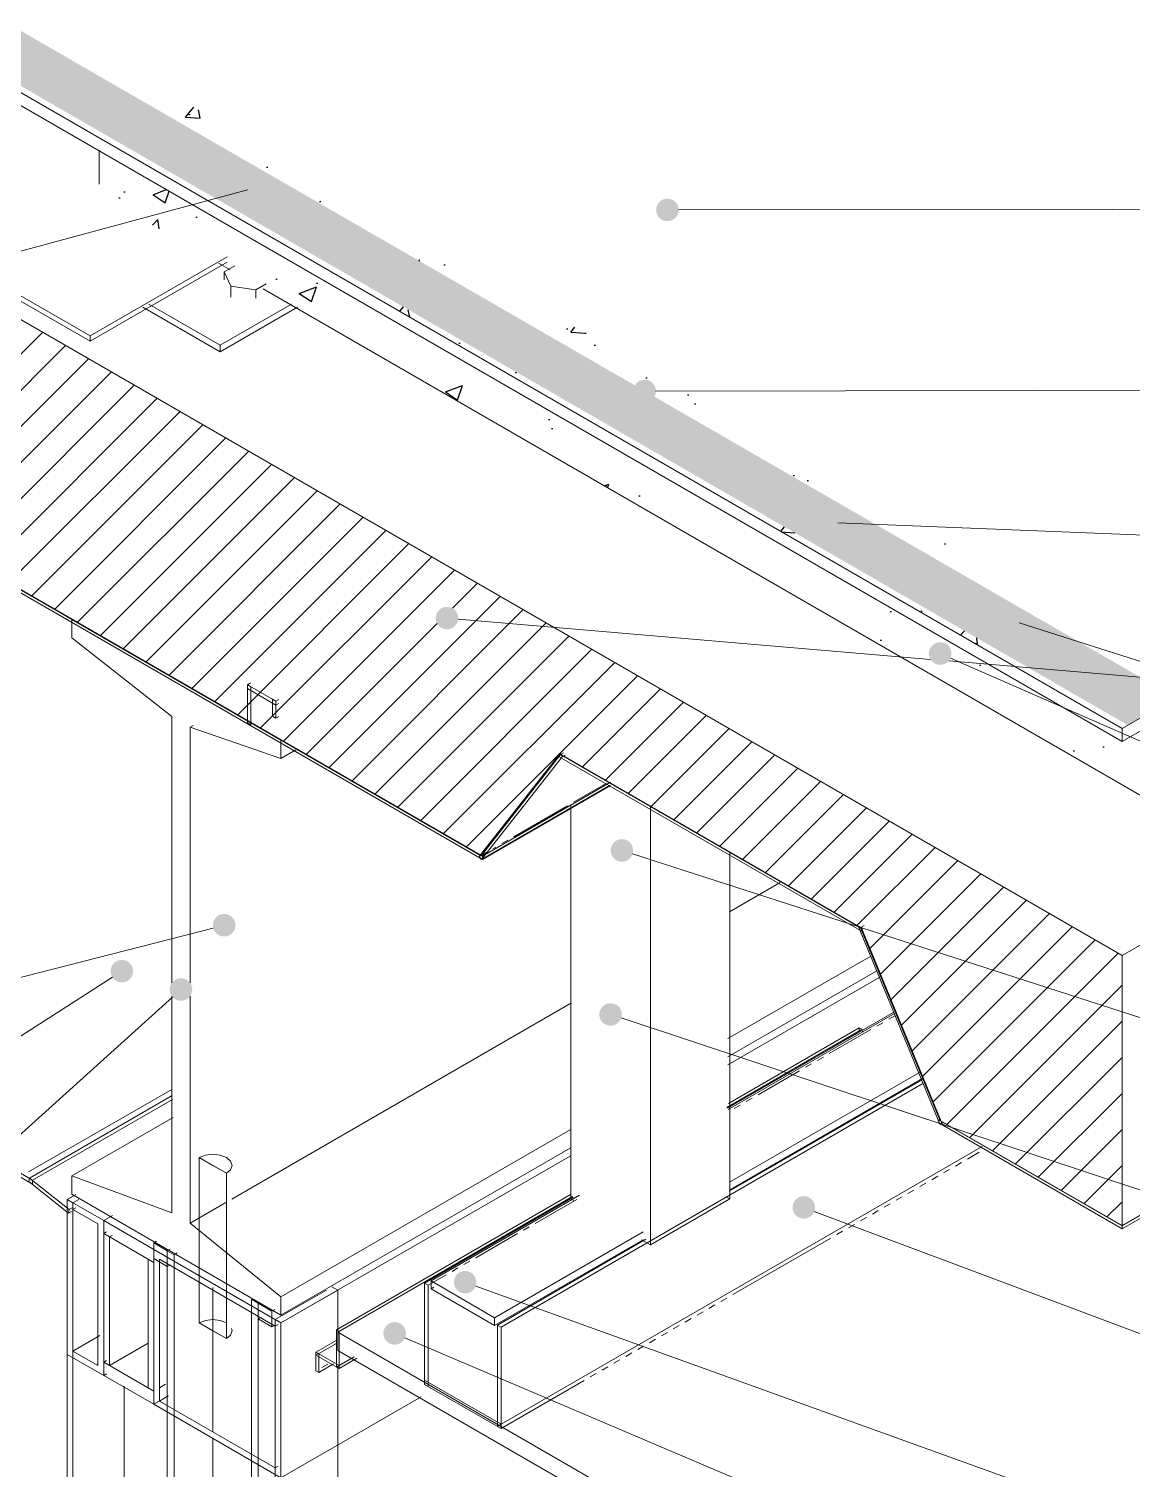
# Model space of a CAD drawing. Header units: millimetres. Extents: x 0 to 5940, y 0 to 8400.
# Drawn here: x 1543 to 2229, y 6008 to 6904 of the extents above; entities that cross this region are included whole.
import ezdxf

# ---------------------------------------------------------------- set-up
doc = ezdxf.new("R2010")
doc.units = ezdxf.units.MM
doc.header["$LTSCALE"] = 20
for name, color, linetype in [('2-DETALLES-ARISTAS', 7, 'Continuous'), ('2-DETALLES-RAYADOS', 8, 'Continuous'), ('3-TEXTOS', 7, 'Continuous')]:
    doc.layers.add(name, color=color, linetype=linetype)

msp = doc.modelspace()

# ---------------------------------------------------------------- hatches: boundary and pattern name
at = {"layer": '2-DETALLES-RAYADOS'}
h = msp.add_hatch(dxfattribs=at)
h.set_pattern_fill('AR-SAND', scale=0.4)
h.paths.add_polyline_path([(1931.51, 6674.27), (1931.04, 6673.76), (1930.53, 6673.3), (1929.98, 6672.89), (1929.4, 6672.54), (1928.77, 6672.24), (1928.12, 6672.01), (1927.46, 6671.84), (1926.78, 6671.74), (1926.09, 6671.71), (1925.4, 6671.74), (1924.73, 6671.84), (1924.06, 6672.01), (1923.41, 6672.24), (1922.79, 6672.54), (1922.2, 6672.89), (1921.65, 6673.3), (1921.14, 6673.76), (1920.68, 6674.27), (1920.27, 6674.82), (1919.92, 6675.41), (1919.63, 6676.03), (1919.39, 6676.68), (1919.23, 6677.34), (1919.13, 6678.02), (1919.09, 6678.71), (1919.13, 6679.4), (1919.23, 6680.08), (1919.39, 6680.74), (1919.63, 6681.39), (1919.92, 6682.01), (1920.03, 6682.2), (1535.77, 6904.05), (1535.77, 6869.76), (1535.77, 6869.76), (1535.77, 6869.76), (2226.62, 6470.9), (2256.32, 6488.05), (1932.14, 6675.21), (1931.91, 6674.82)])
h.paths.add_polyline_path([(1692.14, 6803.08), (1691.85, 6802.45), (1691.5, 6801.87), (1691.09, 6801.32), (1690.63, 6800.81), (1690.12, 6800.34), (1689.57, 6799.93), (1688.98, 6799.58), (1688.36, 6799.29), (1687.71, 6799.05), (1687.04, 6798.89), (1686.37, 6798.79), (1685.68, 6798.76), (1684.99, 6798.79), (1684.31, 6798.89), (1683.65, 6799.05), (1683, 6799.29), (1682.37, 6799.58), (1681.79, 6799.93), (1681.24, 6800.34), (1680.73, 6800.81), (1680.26, 6801.32), (1679.86, 6801.87), (1679.51, 6802.45), (1679.21, 6803.08), (1678.98, 6803.73), (1678.81, 6804.39), (1678.71, 6805.07), (1678.68, 6805.76), (1678.71, 6806.44), (1678.81, 6807.12), (1678.98, 6807.78), (1679.21, 6808.43), (1679.51, 6809.06), (1679.86, 6809.64), (1680.26, 6810.19), (1680.73, 6810.7), (1681.24, 6811.17), (1681.79, 6811.58), (1682.37, 6811.93), (1683, 6812.22), (1683.65, 6812.46), (1684.31, 6812.62), (1684.99, 6812.72), (1685.68, 6812.76), (1686.37, 6812.72), (1687.04, 6812.62), (1687.71, 6812.46), (1688.36, 6812.22), (1688.98, 6811.93), (1689.57, 6811.58), (1690.12, 6811.17), (1690.63, 6810.7), (1691.09, 6810.19), (1691.5, 6809.64), (1691.85, 6809.06), (1692.14, 6808.43), (1692.38, 6807.78), (1692.54, 6807.12), (1692.64, 6806.44), (1692.68, 6805.76), (1692.64, 6805.07), (1692.54, 6804.39), (1692.38, 6803.73)])
h.paths.add_polyline_path([(2046.1, 6595.69), (2045.93, 6595.03), (2045.7, 6594.38), (2045.4, 6593.76), (2045.05, 6593.17), (2044.64, 6592.62), (2044.18, 6592.11), (2043.67, 6591.65), (2043.12, 6591.24), (2042.53, 6590.89), (2041.91, 6590.59), (2041.26, 6590.36), (2040.59, 6590.19), (2039.92, 6590.09), (2039.23, 6590.06), (2038.54, 6590.09), (2037.86, 6590.19), (2037.2, 6590.36), (2036.55, 6590.59), (2035.93, 6590.89), (2035.34, 6591.24), (2034.79, 6591.65), (2034.28, 6592.11), (2033.82, 6592.62), (2033.41, 6593.17), (2033.06, 6593.76), (2032.76, 6594.38), (2032.53, 6595.03), (2032.36, 6595.69), (2032.26, 6596.37), (2032.23, 6597.06), (2032.26, 6597.75), (2032.36, 6598.43), (2032.53, 6599.09), (2032.76, 6599.74), (2033.06, 6600.36), (2033.41, 6600.95), (2033.82, 6601.5), (2034.28, 6602.01), (2034.79, 6602.47), (2035.34, 6602.88), (2035.93, 6603.23), (2036.55, 6603.53), (2037.2, 6603.76), (2037.86, 6603.93), (2038.54, 6604.03), (2039.23, 6604.06), (2039.92, 6604.03), (2040.59, 6603.93), (2041.26, 6603.76), (2041.91, 6603.53), (2042.53, 6603.23), (2043.12, 6602.88), (2043.67, 6602.47), (2044.18, 6602.01), (2044.64, 6601.5), (2045.05, 6600.95), (2045.4, 6600.36), (2045.7, 6599.74), (2045.93, 6599.09), (2046.1, 6598.43), (2046.2, 6597.75), (2046.23, 6597.06), (2046.2, 6596.37)])
h.paths.add_polyline_path([(2159.33, 6535.95), (2159.23, 6535.27), (2159.07, 6534.61), (2158.83, 6533.96), (2158.54, 6533.34), (2158.19, 6532.75), (2157.78, 6532.2), (2157.31, 6531.69), (2156.8, 6531.23), (2156.25, 6530.82), (2155.67, 6530.47), (2155.04, 6530.17), (2154.39, 6529.94), (2153.73, 6529.77), (2153.05, 6529.67), (2152.37, 6529.64), (2151.68, 6529.67), (2151, 6529.77), (2150.34, 6529.94), (2149.69, 6530.17), (2149.06, 6530.47), (2148.48, 6530.82), (2147.93, 6531.23), (2147.42, 6531.69), (2146.95, 6532.2), (2146.54, 6532.75), (2146.19, 6533.34), (2145.9, 6533.96), (2145.66, 6534.61), (2145.5, 6535.27), (2145.4, 6535.95), (2145.37, 6536.64), (2145.4, 6537.33), (2145.5, 6538.01), (2145.66, 6538.67), (2145.9, 6539.32), (2146.19, 6539.94), (2146.54, 6540.53), (2146.95, 6541.08), (2147.42, 6541.59), (2147.93, 6542.05), (2148.48, 6542.46), (2149.06, 6542.81), (2149.69, 6543.11), (2150.34, 6543.34), (2151, 6543.51), (2151.68, 6543.61), (2152.37, 6543.64), (2153.05, 6543.61), (2153.73, 6543.51), (2154.39, 6543.34), (2155.04, 6543.11), (2155.67, 6542.81), (2156.25, 6542.46), (2156.8, 6542.05), (2157.31, 6541.59), (2157.78, 6541.08), (2158.19, 6540.53), (2158.54, 6539.94), (2158.83, 6539.32), (2159.07, 6538.67), (2159.23, 6538.01), (2159.33, 6537.33), (2159.37, 6536.64)])
h = msp.add_hatch(dxfattribs=at)
h.set_pattern_fill('AR-CONC', scale=0.6)
h.paths.add_polyline_path([(1920.27, 6682.6), (1920.68, 6683.15), (1921.14, 6683.66), (1921.65, 6684.12), (1922.2, 6684.53), (1922.79, 6684.88), (1923.41, 6685.18), (1924.06, 6685.41), (1924.73, 6685.58), (1925.4, 6685.68), (1926.09, 6685.71), (1926.78, 6685.68), (1927.46, 6685.58), (1928.12, 6685.41), (1928.77, 6685.18), (1929.4, 6684.88), (1929.98, 6684.53), (1930.53, 6684.12), (1931.04, 6683.66), (1931.51, 6683.15), (1931.91, 6682.6), (1932.26, 6682.01), (1932.56, 6681.39), (1932.79, 6680.74), (1932.96, 6680.08), (1933.06, 6679.4), (1933.09, 6678.71), (1933.06, 6678.02), (1932.96, 6677.34), (1932.79, 6676.68), (1932.56, 6676.03), (1932.26, 6675.41), (1932.14, 6675.21), (2256.32, 6488.05), (2269.04, 6495.39), (1586.68, 6889.35), (1586.68, 6874.66), (1920.03, 6682.2)])
h = msp.add_hatch(dxfattribs=at)
h.set_pattern_fill('AR-CONC', scale=0.6)
h.paths.add_polyline_path([(2226.62, 6470.9), (1586.68, 6840.36), (1586.68, 6836.28), (2199.75, 6482.33), (2200.45, 6482.74), (2200.45, 6481.92), (2223.08, 6468.86), (2223.08, 6468.86), (2223.08, 6468.86)])
h = msp.add_hatch(dxfattribs=at)
h.set_pattern_fill('AR-CONC', scale=0.6)
h.paths.add_polyline_path([(1586.68, 6801.17), (2169.34, 6464.78), (2192.68, 6478.25), (1586.68, 6828.12), (1586.68, 6801.17), (1586.68, 6801.17)])
h.paths.add_polyline_path([(2116.91, 6514.72), (2116.81, 6514.05), (2116.64, 6513.38), (2116.41, 6512.73), (2116.11, 6512.11), (2115.76, 6511.52), (2115.35, 6510.97), (2114.89, 6510.46), (2114.38, 6510), (2113.83, 6509.59), (2113.24, 6509.24), (2112.62, 6508.94), (2111.97, 6508.71), (2111.3, 6508.54), (2110.63, 6508.44), (2109.94, 6508.41), (2109.25, 6508.44), (2108.57, 6508.54), (2107.91, 6508.71), (2107.26, 6508.94), (2106.64, 6509.24), (2106.05, 6509.59), (2105.5, 6510), (2104.99, 6510.46), (2104.52, 6510.97), (2104.12, 6511.52), (2103.77, 6512.11), (2103.47, 6512.73), (2103.24, 6513.38), (2103.07, 6514.05), (2102.97, 6514.72), (2102.94, 6515.41), (2102.97, 6516.1), (2103.07, 6516.78), (2103.24, 6517.44), (2103.47, 6518.09), (2103.77, 6518.71), (2104.12, 6519.3), (2104.52, 6519.85), (2104.99, 6520.36), (2105.5, 6520.82), (2106.05, 6521.23), (2106.64, 6521.58), (2107.26, 6521.88), (2107.91, 6522.11), (2108.57, 6522.28), (2109.25, 6522.38), (2109.94, 6522.41), (2110.63, 6522.38), (2111.3, 6522.28), (2111.97, 6522.11), (2112.62, 6521.88), (2113.24, 6521.58), (2113.83, 6521.23), (2114.38, 6520.82), (2114.89, 6520.36), (2115.35, 6519.85), (2115.76, 6519.3), (2116.11, 6518.71), (2116.41, 6518.09), (2116.64, 6517.44), (2116.81, 6516.78), (2116.91, 6516.1), (2116.94, 6515.41)])
h = msp.add_hatch(dxfattribs=at)
h.set_pattern_fill('ANSI31', scale=5)
h.paths.add_polyline_path([(2110.41, 6224.62), (2223.08, 6159.57), (2223.08, 6159.57), (2223.08, 6327.6), (2223.08, 6327.6), (1493.35, 6748.92), (1493.35, 6658.84), (1493.9, 6658.64), (1494.53, 6658.35), (1495.11, 6657.99), (1495.66, 6657.59), (1496.17, 6657.12), (1496.64, 6656.61), (1497.05, 6656.06), (1497.4, 6655.48), (1497.69, 6654.85), (1497.92, 6654.2), (1498.09, 6653.54), (1498.19, 6652.86), (1498.22, 6652.17), (1498.19, 6651.48), (1498.09, 6650.81), (1497.92, 6650.14), (1497.69, 6649.49), (1497.4, 6648.87), (1497.05, 6648.28), (1496.64, 6647.73), (1496.17, 6647.22), (1495.66, 6646.76), (1495.11, 6646.35), (1494.53, 6646), (1493.9, 6645.71), (1493.35, 6645.51), (1493.35, 6580.72), (1824.27, 6389.66), (1873.77, 6452.53), (2059.98, 6345.02), (2060.72, 6345.13)])
h.paths.add_polyline_path([(2015.19, 6428.85), (2015.19, 6428.85), (2017.69, 6426.21), (2017.69, 6426.21), (2017.69, 6426.21), (2018.73, 6422.73), (2018.73, 6422.73), (2018.73, 6422.73), (2017.69, 6420.44), (2017.69, 6420.44), (2015.19, 6420.68), (2015.19, 6420.68), (2012.69, 6423.32), (2012.69, 6423.32), (2012.69, 6423.32), (2012.69, 6423.32), (2012.69, 6423.32), (2011.66, 6426.81), (2011.66, 6426.81), (2011.66, 6426.81), (2012.69, 6429.1), (2012.69, 6429.1), (2012.69, 6429.1)])
h.paths.add_polyline_path([(1810.02, 6536.77), (1809.92, 6536.09), (1809.76, 6535.43), (1809.52, 6534.78), (1809.23, 6534.15), (1808.88, 6533.57), (1808.47, 6533.02), (1808.01, 6532.51), (1807.5, 6532.04), (1806.95, 6531.64), (1806.36, 6531.28), (1805.74, 6530.99), (1805.09, 6530.76), (1804.42, 6530.59), (1803.75, 6530.49), (1803.06, 6530.46), (1802.37, 6530.49), (1801.69, 6530.59), (1801.03, 6530.76), (1800.38, 6530.99), (1799.75, 6531.28), (1799.17, 6531.64), (1798.62, 6532.04), (1798.11, 6532.51), (1797.64, 6533.02), (1797.24, 6533.57), (1796.88, 6534.15), (1796.59, 6534.78), (1796.36, 6535.43), (1796.19, 6536.09), (1796.09, 6536.77), (1796.06, 6537.46), (1796.09, 6538.15), (1796.19, 6538.82), (1796.36, 6539.49), (1796.59, 6540.14), (1796.88, 6540.76), (1797.24, 6541.35), (1797.64, 6541.89), (1798.11, 6542.41), (1798.62, 6542.87), (1799.17, 6543.28), (1799.75, 6543.63), (1800.38, 6543.92), (1801.03, 6544.16), (1801.69, 6544.32), (1802.37, 6544.42), (1803.06, 6544.46), (1803.75, 6544.42), (1804.42, 6544.32), (1805.09, 6544.16), (1805.74, 6543.92), (1806.36, 6543.63), (1806.95, 6543.28), (1807.5, 6542.87), (1808.01, 6542.41), (1808.47, 6541.89), (1808.88, 6541.35), (1809.23, 6540.76), (1809.52, 6540.14), (1809.76, 6539.49), (1809.92, 6538.82), (1810.02, 6538.15), (1810.06, 6537.46)])
h = msp.add_hatch(dxfattribs=at)
h.set_pattern_fill('AR-CONC', scale=0.6)
h.paths.add_polyline_path([(2189.14, 6453.34), (2307.93, 6384.76), (2307.93, 6472.94), (2265.51, 6448.45), (2233.69, 6466.82), (2223.08, 6460.69), (2223.08, 6460.69), (2200.45, 6473.76), (2200.45, 6459.88)])
at = {"layer": '3-TEXTOS'}
h = msp.add_hatch(color=7, dxfattribs=at)
h.dxf.hatch_style = 1
h.paths.add_polyline_path([(1692.68, 6805.76), (1692.64, 6805.07), (1692.54, 6804.39), (1692.38, 6803.73), (1692.14, 6803.08), (1691.85, 6802.45), (1691.5, 6801.87), (1691.09, 6801.32), (1690.63, 6800.81), (1690.12, 6800.34), (1689.57, 6799.93), (1688.98, 6799.58), (1688.36, 6799.29), (1687.71, 6799.05), (1687.04, 6798.89), (1686.37, 6798.79), (1685.68, 6798.76), (1684.99, 6798.79), (1684.31, 6798.89), (1683.65, 6799.05), (1683, 6799.29), (1682.37, 6799.58), (1681.79, 6799.93), (1681.24, 6800.34), (1680.73, 6800.81), (1680.26, 6801.32), (1679.86, 6801.87), (1679.51, 6802.45), (1679.21, 6803.08), (1678.98, 6803.73), (1678.81, 6804.39), (1678.71, 6805.07), (1678.68, 6805.76), (1678.71, 6806.44), (1678.81, 6807.12), (1678.98, 6807.78), (1679.21, 6808.43), (1679.51, 6809.06), (1679.86, 6809.64), (1680.26, 6810.19), (1680.73, 6810.7), (1681.24, 6811.17), (1681.79, 6811.58), (1682.37, 6811.93), (1683, 6812.22), (1683.65, 6812.46), (1684.31, 6812.62), (1684.99, 6812.72), (1685.68, 6812.76), (1686.37, 6812.72), (1687.04, 6812.62), (1687.71, 6812.46), (1688.36, 6812.22), (1688.98, 6811.93), (1689.57, 6811.58), (1690.12, 6811.17), (1690.63, 6810.7), (1691.09, 6810.19), (1691.5, 6809.64), (1691.85, 6809.06), (1692.14, 6808.43), (1692.38, 6807.78), (1692.54, 6807.12), (1692.64, 6806.44)])
h = msp.add_hatch(color=7, dxfattribs=at)
h.dxf.hatch_style = 1
h.paths.add_polyline_path([(1947.23, 6791.38), (1947.2, 6790.7), (1947.1, 6790.02), (1946.93, 6789.36), (1946.7, 6788.71), (1946.41, 6788.08), (1946.06, 6787.5), (1945.65, 6786.95), (1945.18, 6786.44), (1944.67, 6785.97), (1944.12, 6785.56), (1943.54, 6785.21), (1942.91, 6784.92), (1942.26, 6784.68), (1941.6, 6784.52), (1940.92, 6784.42), (1940.23, 6784.39), (1939.54, 6784.42), (1938.87, 6784.52), (1938.21, 6784.68), (1937.56, 6784.92), (1936.93, 6785.21), (1936.34, 6785.56), (1935.8, 6785.97), (1935.28, 6786.44), (1934.82, 6786.95), (1934.41, 6787.5), (1934.06, 6788.08), (1933.77, 6788.71), (1933.53, 6789.36), (1933.37, 6790.02), (1933.27, 6790.7), (1933.23, 6791.38), (1933.27, 6792.07), (1933.37, 6792.75), (1933.53, 6793.41), (1933.77, 6794.06), (1934.06, 6794.69), (1934.41, 6795.27), (1934.82, 6795.82), (1935.28, 6796.33), (1935.8, 6796.8), (1936.34, 6797.21), (1936.93, 6797.56), (1937.56, 6797.85), (1938.21, 6798.09), (1938.87, 6798.25), (1939.54, 6798.35), (1940.23, 6798.38), (1940.92, 6798.35), (1941.6, 6798.25), (1942.26, 6798.09), (1942.91, 6797.85), (1943.54, 6797.56), (1944.12, 6797.21), (1944.67, 6796.8), (1945.18, 6796.33), (1945.65, 6795.82), (1946.06, 6795.27), (1946.41, 6794.69), (1946.7, 6794.06), (1946.93, 6793.41), (1947.1, 6792.75), (1947.2, 6792.07)])
h = msp.add_hatch(color=7, dxfattribs=at)
h.dxf.hatch_style = 1
h.paths.add_polyline_path([(1933.09, 6678.71), (1933.06, 6678.02), (1932.96, 6677.34), (1932.79, 6676.68), (1932.56, 6676.03), (1932.26, 6675.41), (1931.91, 6674.82), (1931.51, 6674.27), (1931.04, 6673.76), (1930.53, 6673.3), (1929.98, 6672.89), (1929.4, 6672.54), (1928.77, 6672.24), (1928.12, 6672.01), (1927.46, 6671.84), (1926.78, 6671.74), (1926.09, 6671.71), (1925.4, 6671.74), (1924.73, 6671.84), (1924.06, 6672.01), (1923.41, 6672.24), (1922.79, 6672.54), (1922.2, 6672.89), (1921.65, 6673.3), (1921.14, 6673.76), (1920.68, 6674.27), (1920.27, 6674.82), (1919.92, 6675.41), (1919.63, 6676.03), (1919.39, 6676.68), (1919.23, 6677.34), (1919.13, 6678.02), (1919.09, 6678.71), (1919.13, 6679.4), (1919.23, 6680.08), (1919.39, 6680.74), (1919.63, 6681.39), (1919.92, 6682.01), (1920.27, 6682.6), (1920.68, 6683.15), (1921.14, 6683.66), (1921.65, 6684.12), (1922.2, 6684.53), (1922.79, 6684.88), (1923.41, 6685.18), (1924.06, 6685.41), (1924.73, 6685.58), (1925.4, 6685.68), (1926.09, 6685.71), (1926.78, 6685.68), (1927.46, 6685.58), (1928.12, 6685.41), (1928.77, 6685.18), (1929.4, 6684.88), (1929.98, 6684.53), (1930.53, 6684.12), (1931.04, 6683.66), (1931.51, 6683.15), (1931.91, 6682.6), (1932.26, 6682.01), (1932.56, 6681.39), (1932.79, 6680.74), (1932.96, 6680.08), (1933.06, 6679.4)])
h = msp.add_hatch(color=7, dxfattribs=at)
h.dxf.hatch_style = 1
h.paths.add_polyline_path([(2046.23, 6597.06), (2046.2, 6596.37), (2046.1, 6595.69), (2045.93, 6595.03), (2045.7, 6594.38), (2045.4, 6593.76), (2045.05, 6593.17), (2044.64, 6592.62), (2044.18, 6592.11), (2043.67, 6591.65), (2043.12, 6591.24), (2042.53, 6590.89), (2041.91, 6590.59), (2041.26, 6590.36), (2040.59, 6590.19), (2039.92, 6590.09), (2039.23, 6590.06), (2038.54, 6590.09), (2037.86, 6590.19), (2037.2, 6590.36), (2036.55, 6590.59), (2035.93, 6590.89), (2035.34, 6591.24), (2034.79, 6591.65), (2034.28, 6592.11), (2033.82, 6592.62), (2033.41, 6593.17), (2033.06, 6593.76), (2032.76, 6594.38), (2032.53, 6595.03), (2032.36, 6595.69), (2032.26, 6596.37), (2032.23, 6597.06), (2032.26, 6597.75), (2032.36, 6598.43), (2032.53, 6599.09), (2032.76, 6599.74), (2033.06, 6600.36), (2033.41, 6600.95), (2033.82, 6601.5), (2034.28, 6602.01), (2034.79, 6602.47), (2035.34, 6602.88), (2035.93, 6603.23), (2036.55, 6603.53), (2037.2, 6603.76), (2037.86, 6603.93), (2038.54, 6604.03), (2039.23, 6604.06), (2039.92, 6604.03), (2040.59, 6603.93), (2041.26, 6603.76), (2041.91, 6603.53), (2042.53, 6603.23), (2043.12, 6602.88), (2043.67, 6602.47), (2044.18, 6602.01), (2044.64, 6601.5), (2045.05, 6600.95), (2045.4, 6600.36), (2045.7, 6599.74), (2045.93, 6599.09), (2046.1, 6598.43), (2046.2, 6597.75)])
h = msp.add_hatch(color=7, dxfattribs=at)
h.dxf.hatch_style = 1
h.paths.add_polyline_path([(1810.06, 6537.46), (1810.02, 6536.77), (1809.92, 6536.09), (1809.76, 6535.43), (1809.52, 6534.78), (1809.23, 6534.15), (1808.88, 6533.57), (1808.47, 6533.02), (1808.01, 6532.51), (1807.5, 6532.04), (1806.95, 6531.64), (1806.36, 6531.28), (1805.74, 6530.99), (1805.09, 6530.76), (1804.42, 6530.59), (1803.75, 6530.49), (1803.06, 6530.46), (1802.37, 6530.49), (1801.69, 6530.59), (1801.03, 6530.76), (1800.38, 6530.99), (1799.75, 6531.28), (1799.17, 6531.64), (1798.62, 6532.04), (1798.11, 6532.51), (1797.64, 6533.02), (1797.24, 6533.57), (1796.88, 6534.15), (1796.59, 6534.78), (1796.36, 6535.43), (1796.19, 6536.09), (1796.09, 6536.77), (1796.06, 6537.46), (1796.09, 6538.15), (1796.19, 6538.82), (1796.36, 6539.49), (1796.59, 6540.14), (1796.88, 6540.76), (1797.24, 6541.35), (1797.64, 6541.89), (1798.11, 6542.41), (1798.62, 6542.87), (1799.17, 6543.28), (1799.75, 6543.63), (1800.38, 6543.92), (1801.03, 6544.16), (1801.69, 6544.32), (1802.37, 6544.42), (1803.06, 6544.46), (1803.75, 6544.42), (1804.42, 6544.32), (1805.09, 6544.16), (1805.74, 6543.92), (1806.36, 6543.63), (1806.95, 6543.28), (1807.5, 6542.87), (1808.01, 6542.41), (1808.47, 6541.89), (1808.88, 6541.35), (1809.23, 6540.76), (1809.52, 6540.14), (1809.76, 6539.49), (1809.92, 6538.82), (1810.02, 6538.15)])
h = msp.add_hatch(color=7, dxfattribs=at)
h.dxf.hatch_style = 1
h.paths.add_polyline_path([(2159.37, 6536.64), (2159.33, 6535.95), (2159.23, 6535.27), (2159.07, 6534.61), (2158.83, 6533.96), (2158.54, 6533.34), (2158.19, 6532.75), (2157.78, 6532.2), (2157.31, 6531.69), (2156.8, 6531.23), (2156.25, 6530.82), (2155.67, 6530.47), (2155.04, 6530.17), (2154.39, 6529.94), (2153.73, 6529.77), (2153.05, 6529.67), (2152.37, 6529.64), (2151.68, 6529.67), (2151, 6529.77), (2150.34, 6529.94), (2149.69, 6530.17), (2149.06, 6530.47), (2148.48, 6530.82), (2147.93, 6531.23), (2147.42, 6531.69), (2146.95, 6532.2), (2146.54, 6532.75), (2146.19, 6533.34), (2145.9, 6533.96), (2145.66, 6534.61), (2145.5, 6535.27), (2145.4, 6535.95), (2145.37, 6536.64), (2145.4, 6537.33), (2145.5, 6538.01), (2145.66, 6538.67), (2145.9, 6539.32), (2146.19, 6539.94), (2146.54, 6540.53), (2146.95, 6541.08), (2147.42, 6541.59), (2147.93, 6542.05), (2148.48, 6542.46), (2149.06, 6542.81), (2149.69, 6543.11), (2150.34, 6543.34), (2151, 6543.51), (2151.68, 6543.61), (2152.37, 6543.64), (2153.05, 6543.61), (2153.73, 6543.51), (2154.39, 6543.34), (2155.04, 6543.11), (2155.67, 6542.81), (2156.25, 6542.46), (2156.8, 6542.05), (2157.31, 6541.59), (2157.78, 6541.08), (2158.19, 6540.53), (2158.54, 6539.94), (2158.83, 6539.32), (2159.07, 6538.67), (2159.23, 6538.01), (2159.33, 6537.33)])
h = msp.add_hatch(color=7, dxfattribs=at)
h.dxf.hatch_style = 1
h.paths.add_polyline_path([(2116.94, 6515.41), (2116.91, 6514.72), (2116.81, 6514.05), (2116.64, 6513.38), (2116.41, 6512.73), (2116.11, 6512.11), (2115.76, 6511.52), (2115.35, 6510.97), (2114.89, 6510.46), (2114.38, 6510), (2113.83, 6509.59), (2113.24, 6509.24), (2112.62, 6508.94), (2111.97, 6508.71), (2111.3, 6508.54), (2110.63, 6508.44), (2109.94, 6508.41), (2109.25, 6508.44), (2108.57, 6508.54), (2107.91, 6508.71), (2107.26, 6508.94), (2106.64, 6509.24), (2106.05, 6509.59), (2105.5, 6510), (2104.99, 6510.46), (2104.52, 6510.97), (2104.12, 6511.52), (2103.77, 6512.11), (2103.47, 6512.73), (2103.24, 6513.38), (2103.07, 6514.05), (2102.97, 6514.72), (2102.94, 6515.41), (2102.97, 6516.1), (2103.07, 6516.78), (2103.24, 6517.44), (2103.47, 6518.09), (2103.77, 6518.71), (2104.12, 6519.3), (2104.52, 6519.85), (2104.99, 6520.36), (2105.5, 6520.82), (2106.05, 6521.23), (2106.64, 6521.58), (2107.26, 6521.88), (2107.91, 6522.11), (2108.57, 6522.28), (2109.25, 6522.38), (2109.94, 6522.41), (2110.63, 6522.38), (2111.3, 6522.28), (2111.97, 6522.11), (2112.62, 6521.88), (2113.24, 6521.58), (2113.83, 6521.23), (2114.38, 6520.82), (2114.89, 6520.36), (2115.35, 6519.85), (2115.76, 6519.3), (2116.11, 6518.71), (2116.41, 6518.09), (2116.64, 6517.44), (2116.81, 6516.78), (2116.91, 6516.1)])
h = msp.add_hatch(color=7, dxfattribs=at)
h.dxf.hatch_style = 1
h.paths.add_polyline_path([(1918.95, 6392.94), (1918.92, 6392.25), (1918.82, 6391.57), (1918.65, 6390.91), (1918.42, 6390.26), (1918.12, 6389.63), (1917.77, 6389.05), (1917.36, 6388.5), (1916.9, 6387.99), (1916.39, 6387.52), (1915.84, 6387.12), (1915.25, 6386.77), (1914.63, 6386.47), (1913.98, 6386.24), (1913.32, 6386.07), (1912.64, 6385.97), (1911.95, 6385.94), (1911.26, 6385.97), (1910.58, 6386.07), (1909.92, 6386.24), (1909.27, 6386.47), (1908.65, 6386.77), (1908.06, 6387.12), (1907.51, 6387.52), (1907, 6387.99), (1906.54, 6388.5), (1906.13, 6389.05), (1905.78, 6389.63), (1905.48, 6390.26), (1905.25, 6390.91), (1905.08, 6391.57), (1904.98, 6392.25), (1904.95, 6392.94), (1904.98, 6393.63), (1905.08, 6394.3), (1905.25, 6394.97), (1905.48, 6395.62), (1905.78, 6396.24), (1906.13, 6396.83), (1906.54, 6397.38), (1907, 6397.89), (1907.51, 6398.35), (1908.06, 6398.76), (1908.65, 6399.11), (1909.27, 6399.4), (1909.92, 6399.64), (1910.58, 6399.8), (1911.26, 6399.9), (1911.95, 6399.94), (1912.64, 6399.9), (1913.32, 6399.8), (1913.98, 6399.64), (1914.63, 6399.4), (1915.25, 6399.11), (1915.84, 6398.76), (1916.39, 6398.35), (1916.9, 6397.89), (1917.36, 6397.38), (1917.77, 6396.83), (1918.12, 6396.24), (1918.42, 6395.62), (1918.65, 6394.97), (1918.82, 6394.3), (1918.92, 6393.63)])
h = msp.add_hatch(color=7, dxfattribs=at)
h.dxf.hatch_style = 1
h.paths.add_polyline_path([(1671.46, 6346.4), (1671.43, 6345.71), (1671.33, 6345.03), (1671.17, 6344.37), (1670.93, 6343.72), (1670.64, 6343.09), (1670.29, 6342.51), (1669.88, 6341.96), (1669.41, 6341.45), (1668.9, 6340.98), (1668.35, 6340.58), (1667.77, 6340.23), (1667.14, 6339.93), (1666.49, 6339.7), (1665.83, 6339.53), (1665.15, 6339.43), (1664.46, 6339.4), (1663.78, 6339.43), (1663.1, 6339.53), (1662.44, 6339.7), (1661.79, 6339.93), (1661.16, 6340.23), (1660.58, 6340.58), (1660.03, 6340.98), (1659.51, 6341.45), (1659.05, 6341.96), (1658.64, 6342.51), (1658.29, 6343.09), (1658, 6343.72), (1657.76, 6344.37), (1657.6, 6345.03), (1657.5, 6345.71), (1657.47, 6346.4), (1657.5, 6347.09), (1657.6, 6347.76), (1657.76, 6348.43), (1658, 6349.08), (1658.29, 6349.7), (1658.64, 6350.29), (1659.05, 6350.84), (1659.52, 6351.35), (1660.03, 6351.81), (1660.58, 6352.22), (1661.16, 6352.57), (1661.79, 6352.86), (1662.44, 6353.1), (1663.1, 6353.26), (1663.78, 6353.36), (1664.46, 6353.4), (1665.15, 6353.36), (1665.83, 6353.26), (1666.49, 6353.1), (1667.14, 6352.86), (1667.77, 6352.57), (1668.35, 6352.22), (1668.9, 6351.81), (1669.41, 6351.35), (1669.88, 6350.84), (1670.29, 6350.29), (1670.64, 6349.7), (1670.93, 6349.08), (1671.17, 6348.43), (1671.33, 6347.76), (1671.43, 6347.09)])
h = msp.add_hatch(color=7, dxfattribs=at)
h.dxf.hatch_style = 1
h.paths.add_polyline_path([(1607.83, 6317.82), (1607.79, 6317.13), (1607.69, 6316.45), (1607.53, 6315.79), (1607.29, 6315.14), (1607, 6314.52), (1606.65, 6313.93), (1606.24, 6313.38), (1605.78, 6312.87), (1605.26, 6312.41), (1604.72, 6312), (1604.13, 6311.65), (1603.5, 6311.35), (1602.85, 6311.12), (1602.19, 6310.95), (1601.52, 6310.85), (1600.83, 6310.82), (1600.14, 6310.85), (1599.46, 6310.95), (1598.8, 6311.12), (1598.15, 6311.35), (1597.52, 6311.65), (1596.94, 6312), (1596.39, 6312.41), (1595.88, 6312.87), (1595.41, 6313.38), (1595, 6313.93), (1594.65, 6314.52), (1594.36, 6315.14), (1594.13, 6315.79), (1593.96, 6316.45), (1593.86, 6317.13), (1593.83, 6317.82), (1593.86, 6318.51), (1593.96, 6319.19), (1594.13, 6319.85), (1594.36, 6320.5), (1594.65, 6321.12), (1595, 6321.71), (1595.41, 6322.26), (1595.88, 6322.77), (1596.39, 6323.23), (1596.94, 6323.64), (1597.52, 6323.99), (1598.15, 6324.29), (1598.8, 6324.52), (1599.46, 6324.69), (1600.14, 6324.79), (1600.83, 6324.82), (1601.52, 6324.79), (1602.19, 6324.69), (1602.85, 6324.52), (1603.5, 6324.29), (1604.13, 6323.99), (1604.72, 6323.64), (1605.26, 6323.23), (1605.78, 6322.77), (1606.24, 6322.26), (1606.65, 6321.71), (1607, 6321.12), (1607.29, 6320.5), (1607.53, 6319.85), (1607.69, 6319.19), (1607.79, 6318.51)])
h = msp.add_hatch(color=7, dxfattribs=at)
h.dxf.hatch_style = 1
h.paths.add_polyline_path([(1644.6, 6306.39), (1644.56, 6305.7), (1644.46, 6305.02), (1644.3, 6304.36), (1644.06, 6303.71), (1643.77, 6303.09), (1643.42, 6302.5), (1643.01, 6301.95), (1642.54, 6301.44), (1642.03, 6300.98), (1641.48, 6300.57), (1640.9, 6300.22), (1640.27, 6299.92), (1639.62, 6299.69), (1638.96, 6299.52), (1638.28, 6299.42), (1637.6, 6299.39), (1636.91, 6299.42), (1636.23, 6299.52), (1635.57, 6299.69), (1634.92, 6299.92), (1634.29, 6300.22), (1633.71, 6300.57), (1633.16, 6300.98), (1632.65, 6301.44), (1632.18, 6301.95), (1631.77, 6302.5), (1631.42, 6303.09), (1631.13, 6303.71), (1630.89, 6304.36), (1630.73, 6305.02), (1630.63, 6305.7), (1630.6, 6306.39), (1630.63, 6307.08), (1630.73, 6307.76), (1630.89, 6308.42), (1631.13, 6309.07), (1631.42, 6309.69), (1631.77, 6310.28), (1632.18, 6310.83), (1632.65, 6311.34), (1633.16, 6311.8), (1633.71, 6312.21), (1634.29, 6312.56), (1634.92, 6312.86), (1635.57, 6313.09), (1636.23, 6313.26), (1636.91, 6313.36), (1637.6, 6313.39), (1638.28, 6313.36), (1638.96, 6313.26), (1639.62, 6313.09), (1640.27, 6312.86), (1640.9, 6312.56), (1641.48, 6312.21), (1642.03, 6311.8), (1642.54, 6311.34), (1643.01, 6310.83), (1643.42, 6310.28), (1643.77, 6309.69), (1644.06, 6309.07), (1644.3, 6308.42), (1644.46, 6307.76), (1644.56, 6307.08)])
h = msp.add_hatch(color=7, dxfattribs=at)
h.dxf.hatch_style = 1
h.paths.add_polyline_path([(1911.88, 6290.88), (1911.85, 6290.19), (1911.75, 6289.51), (1911.58, 6288.85), (1911.35, 6288.2), (1911.05, 6287.57), (1910.7, 6286.99), (1910.29, 6286.44), (1909.83, 6285.93), (1909.32, 6285.46), (1908.77, 6285.05), (1908.18, 6284.7), (1907.56, 6284.41), (1906.91, 6284.18), (1906.25, 6284.01), (1905.57, 6283.91), (1904.88, 6283.88), (1904.19, 6283.91), (1903.51, 6284.01), (1902.85, 6284.18), (1902.2, 6284.41), (1901.58, 6284.7), (1900.99, 6285.05), (1900.44, 6285.46), (1899.93, 6285.93), (1899.47, 6286.44), (1899.06, 6286.99), (1898.71, 6287.57), (1898.41, 6288.2), (1898.18, 6288.85), (1898.01, 6289.51), (1897.91, 6290.19), (1897.88, 6290.88), (1897.91, 6291.57), (1898.01, 6292.24), (1898.18, 6292.91), (1898.41, 6293.55), (1898.71, 6294.18), (1899.06, 6294.77), (1899.47, 6295.31), (1899.93, 6295.83), (1900.44, 6296.29), (1900.99, 6296.7), (1901.58, 6297.05), (1902.2, 6297.34), (1902.85, 6297.58), (1903.51, 6297.74), (1904.19, 6297.84), (1904.88, 6297.88), (1905.57, 6297.84), (1906.25, 6297.74), (1906.91, 6297.58), (1907.56, 6297.34), (1908.18, 6297.05), (1908.77, 6296.7), (1909.32, 6296.29), (1909.83, 6295.83), (1910.29, 6295.31), (1910.7, 6294.77), (1911.05, 6294.18), (1911.35, 6293.55), (1911.58, 6292.91), (1911.75, 6292.24), (1911.85, 6291.57)])
h = msp.add_hatch(color=7, dxfattribs=at)
h.dxf.hatch_style = 1
h.paths.add_polyline_path([(2032.09, 6170.85), (2032.05, 6170.16), (2031.95, 6169.49), (2031.79, 6168.82), (2031.55, 6168.17), (2031.26, 6167.55), (2030.91, 6166.96), (2030.5, 6166.41), (2030.04, 6165.9), (2029.53, 6165.44), (2028.98, 6165.03), (2028.39, 6164.68), (2027.77, 6164.38), (2027.12, 6164.15), (2026.45, 6163.99), (2025.78, 6163.89), (2025.09, 6163.85), (2024.4, 6163.89), (2023.72, 6163.99), (2023.06, 6164.15), (2022.41, 6164.38), (2021.78, 6164.68), (2021.2, 6165.03), (2020.65, 6165.44), (2020.14, 6165.9), (2019.67, 6166.41), (2019.27, 6166.96), (2018.91, 6167.55), (2018.62, 6168.17), (2018.39, 6168.82), (2018.22, 6169.49), (2018.12, 6170.16), (2018.09, 6170.85), (2018.12, 6171.54), (2018.22, 6172.22), (2018.39, 6172.88), (2018.62, 6173.53), (2018.91, 6174.16), (2019.27, 6174.74), (2019.67, 6175.29), (2020.14, 6175.8), (2020.65, 6176.27), (2021.2, 6176.67), (2021.78, 6177.02), (2022.41, 6177.32), (2023.06, 6177.55), (2023.72, 6177.72), (2024.4, 6177.82), (2025.09, 6177.85), (2025.78, 6177.82), (2026.45, 6177.72), (2027.12, 6177.55), (2027.77, 6177.32), (2028.39, 6177.02), (2028.98, 6176.67), (2029.53, 6176.27), (2030.04, 6175.8), (2030.5, 6175.29), (2030.91, 6174.74), (2031.26, 6174.16), (2031.55, 6173.53), (2031.79, 6172.88), (2031.95, 6172.22), (2032.05, 6171.54)])
h = msp.add_hatch(color=7, dxfattribs=at)
h.dxf.hatch_style = 1
h.paths.add_polyline_path([(1821.37, 6124.31), (1821.34, 6123.62), (1821.24, 6122.95), (1821.07, 6122.28), (1820.84, 6121.63), (1820.54, 6121.01), (1820.19, 6120.42), (1819.78, 6119.87), (1819.32, 6119.36), (1818.81, 6118.9), (1818.26, 6118.49), (1817.67, 6118.14), (1817.05, 6117.84), (1816.4, 6117.61), (1815.74, 6117.45), (1815.06, 6117.35), (1814.37, 6117.31), (1813.68, 6117.35), (1813, 6117.45), (1812.34, 6117.61), (1811.69, 6117.84), (1811.07, 6118.14), (1810.48, 6118.49), (1809.93, 6118.9), (1809.42, 6119.36), (1808.96, 6119.87), (1808.55, 6120.42), (1808.2, 6121.01), (1807.9, 6121.63), (1807.67, 6122.28), (1807.5, 6122.95), (1807.4, 6123.62), (1807.37, 6124.31), (1807.4, 6125), (1807.5, 6125.68), (1807.67, 6126.34), (1807.9, 6126.99), (1808.2, 6127.62), (1808.55, 6128.2), (1808.96, 6128.75), (1809.42, 6129.26), (1809.93, 6129.73), (1810.48, 6130.13), (1811.07, 6130.48), (1811.69, 6130.78), (1812.34, 6131.01), (1813, 6131.18), (1813.68, 6131.28), (1814.37, 6131.31), (1815.06, 6131.28), (1815.74, 6131.18), (1816.4, 6131.01), (1817.05, 6130.78), (1817.67, 6130.48), (1818.26, 6130.13), (1818.81, 6129.73), (1819.32, 6129.26), (1819.78, 6128.75), (1820.19, 6128.2), (1820.54, 6127.62), (1820.84, 6126.99), (1821.07, 6126.34), (1821.24, 6125.68), (1821.34, 6125)])
h = msp.add_hatch(color=7, dxfattribs=at)
h.dxf.hatch_style = 1
h.paths.add_polyline_path([(1777.53, 6092.47), (1777.5, 6091.78), (1777.4, 6091.1), (1777.23, 6090.44), (1777, 6089.79), (1776.7, 6089.17), (1776.35, 6088.58), (1775.94, 6088.03), (1775.48, 6087.52), (1774.97, 6087.06), (1774.42, 6086.65), (1773.83, 6086.3), (1773.21, 6086), (1772.56, 6085.77), (1771.9, 6085.6), (1771.22, 6085.5), (1770.53, 6085.47), (1769.84, 6085.5), (1769.16, 6085.6), (1768.5, 6085.77), (1767.85, 6086), (1767.23, 6086.3), (1766.64, 6086.65), (1766.09, 6087.06), (1765.58, 6087.52), (1765.12, 6088.03), (1764.71, 6088.58), (1764.36, 6089.17), (1764.06, 6089.79), (1763.83, 6090.44), (1763.66, 6091.1), (1763.56, 6091.78), (1763.53, 6092.47), (1763.56, 6093.16), (1763.66, 6093.83), (1763.83, 6094.5), (1764.06, 6095.15), (1764.36, 6095.77), (1764.71, 6096.36), (1765.12, 6096.91), (1765.58, 6097.42), (1766.09, 6097.88), (1766.64, 6098.29), (1767.23, 6098.64), (1767.85, 6098.94), (1768.5, 6099.17), (1769.16, 6099.34), (1769.84, 6099.44), (1770.53, 6099.47), (1771.22, 6099.44), (1771.9, 6099.34), (1772.56, 6099.17), (1773.21, 6098.94), (1773.83, 6098.64), (1774.42, 6098.29), (1774.97, 6097.88), (1775.48, 6097.42), (1775.94, 6096.91), (1776.35, 6096.36), (1776.7, 6095.77), (1777, 6095.15), (1777.23, 6094.5), (1777.4, 6093.83), (1777.5, 6093.16)])

# ---------------------------------------------------------------- linework, layer by layer
at = {"layer": '2-DETALLES-ARISTAS', "color": 7, "lineweight": 18}
for p, q in [((1484.15, 6895.48), (2223.08, 6468.86)), ((2223.08, 6460.69), (1484.15, 6887.31)), ((1586.68, 6807.47), (1586.68, 6828.47)), ((1494.76, 6762.8), (1581.03, 6712.99)), ((1581.03, 6709.72), (1494.76, 6759.53)), ((1581.03, 6712.99), (1666.3, 6762.22)), ((1581.03, 6709.72), (1666.3, 6758.96)), ((1668.27, 6754.07), (1660.85, 6758.35)), ((1671.03, 6756.67), (1664.57, 6752.94)), ((1493.35, 6748.92), (2223.08, 6327.6)), ((1664.57, 6752.94), (1664.57, 6747.8)), ((1664.57, 6752.94), (1668.71, 6744.02)), ((2223.08, 6468.86), (2718.06, 6754.63)), ((1668.71, 6737.16), (1668.71, 6744.02)), ((1668.71, 6744.02), (1684.16, 6741.63)), ((1684.16, 6741.63), (1690.63, 6745.36)), ((1684.16, 6741.63), (1684.16, 6736.48)), ((2307.93, 6384.76), (1688.66, 6742.3)), ((2223.08, 6460.69), (2718.06, 6746.47)), ((1661.99, 6703.07), (1613.94, 6730.81)), ((1617.64, 6732.76), (1661.99, 6707.15)), ((1661.99, 6707.15), (1706.4, 6732.79)), ((1661.99, 6703.07), (1710.1, 6730.85)), ((1581.03, 6712.99), (1581.03, 6709.72)), ((1661.99, 6707.15), (1661.99, 6703.07)), ((2223.08, 6327.6), (2718.06, 6613.38)), ((1492.5, 6581.37), (1825.12, 6389.33)), ((1825.12, 6387.37), (1492.5, 6579.41)), ((1824.27, 6389.66), (1493.35, 6580.72)), ((1569.71, 6536.63), (1699.82, 6461.51)), ((1569.71, 6525.2), (1569.71, 6536.63)), ((1631.94, 6476.21), (1569.71, 6525.2)), ((1678.96, 6496.01), (1680.82, 6497.08)), ((1678.96, 6496.01), (1680.82, 6497.08)), ((1678.96, 6496.01), (1681.08, 6494.78)), ((1678.96, 6472.33), (1678.96, 6496.01)), ((1678.96, 6496.01), (1696.64, 6485.8)), ((1678.96, 6493.56), (1678.96, 6496.01)), ((1696.64, 6483.35), (1678.96, 6493.56)), ((1681.08, 6494.78), (1681.08, 6471.1)), ((1694.52, 6476.41), (1694.52, 6487.02)), ((1694.52, 6487.02), (1696.64, 6485.8)), ((1696.64, 6485.8), (1698.49, 6486.87)), ((1696.64, 6485.8), (1698.49, 6486.87)), ((1696.64, 6485.8), (1696.64, 6483.35)), ((1696.64, 6485.8), (1696.64, 6475.19)), ((1696.64, 6483.35), (1698.49, 6484.42)), ((1631.94, 6310.5), (1631.94, 6476.21)), ((1643.25, 6469.67), (1645.11, 6470.74)), ((1643.25, 6469.67), (1643.25, 6310.5)), ((1699.82, 6450.08), (1643.25, 6469.67)), ((1681.08, 6471.1), (1678.96, 6472.33)), ((1696.64, 6475.19), (1694.52, 6476.41)), ((1696.64, 6475.19), (1698.49, 6476.26)), ((1699.82, 6461.51), (1699.82, 6450.08)), ((2223.08, 6468.86), (2223.08, 6460.69)), ((1699.82, 6450.08), (1709.09, 6455.43)), ((1823.1, 6389.2), (1873.5, 6453.22)), ((1873.77, 6452.53), (1824.27, 6389.66)), ((1872.92, 6453.18), (2061.3, 6344.42)), ((1872.92, 6451.22), (1872.92, 6453.18)), ((1873.5, 6453.22), (1874.94, 6451.35)), ((1873.77, 6452.53), (1875.62, 6453.6)), ((2060.45, 6344.75), (1873.77, 6452.53)), ((1874.94, 6451.35), (1876.79, 6452.42)), ((1874.94, 6451.35), (1824.54, 6387.33)), ((2061.3, 6342.46), (1872.92, 6451.22)), ((2223.08, 6159.57), (2718.06, 6445.34)), ((2223.08, 6159.41), (2718.06, 6445.18)), ((2223.08, 6157.61), (2718.06, 6443.38)), ((1825.12, 6389.33), (1904.84, 6435.35)), ((1881.74, 6422.84), (1902.13, 6434.61)), ((1904.26, 6433.36), (1824.54, 6387.33)), ((1825.12, 6387.37), (1904.84, 6433.39)), ((1844.67, 6401.43), (1878.03, 6420.7)), ((1880.13, 6176.14), (1880.13, 6421)), ((1929.63, 6420.1), (1929.63, 6147.57)), ((1837.25, 6397.15), (1840.96, 6399.29)), ((1824.54, 6387.33), (1823.1, 6389.2)), ((1824.27, 6389.66), (1827.98, 6391.8)), ((1825.12, 6389.33), (1825.12, 6387.37)), ((1831.69, 6393.94), (1833.54, 6395.01)), ((1979.13, 6391.19), (1979.13, 6176.14)), ((1978.8, 6354.77), (2010.31, 6372.96)), ((2059.28, 6344.92), (2060.72, 6345.13)), ((2109.67, 6222.71), (2059.28, 6344.92)), ((2109.94, 6224.73), (2060.45, 6344.75)), ((2060.72, 6345.13), (2062.57, 6346.2)), ((2060.72, 6345.13), (2111.11, 6222.92)), ((2061.3, 6344.42), (2061.3, 6342.46)), ((1977.9, 6275.86), (2066.88, 6327.24)), ((2223.08, 6327.6), (2223.08, 6159.41)), ((1977.9, 6264.43), (2070.59, 6317.95)), ((1977.9, 6259.53), (2072.44, 6314.12)), ((1631.94, 6167.57), (1631.94, 6302.28)), ((1643.25, 6302.28), (1643.25, 6161.04)), ((1669.21, 6176.02), (1880.54, 6298.04)), ((2081.2, 6292.39), (1977.71, 6232.64)), ((1977.97, 6231.81), (2081.47, 6291.57)), ((1978.13, 6233.54), (2061.3, 6281.55)), ((2059.6, 6282.53), (1978.28, 6235.58)), ((2040.96, 6266.55), (2066.83, 6281.48)), ((2059.6, 6282.53), (2059.6, 6280.43)), ((2061.3, 6281.55), (2059.6, 6282.53)), ((2070.53, 6283.62), (2074.23, 6285.75)), ((2077.92, 6287.89), (2081.62, 6290.02)), ((1396.12, 6273.92), (1545.32, 6187.78)), ((1977.28, 6233.05), (2060.45, 6281.06)), ((2062.3, 6279.99), (2060.45, 6281.06)), ((1545.32, 6185.33), (1396.12, 6271.47)), ((2033.57, 6262.28), (2037.26, 6264.41)), ((1978.76, 6186.54), (2097.04, 6254.83)), ((1996.6, 6240.94), (2022.48, 6255.88)), ((2026.17, 6258.01), (2029.87, 6260.14)), ((1836.72, 6096.37), (2099.15, 6247.89)), ((1978.61, 6180.91), (2098.74, 6250.26)), ((1978.76, 6181.65), (2098.89, 6251)), ((1542.84, 6192.88), (1631.83, 6244.26)), ((1543.41, 6189.08), (1632.22, 6240.36)), ((1545.32, 6187.78), (1632.28, 6237.98)), ((1989.21, 6236.67), (1992.91, 6238.8)), ((1981.82, 6232.4), (1985.52, 6234.54)), ((1569.71, 6190.43), (1632.74, 6226.82)), ((1699.82, 6115.31), (1879.64, 6219.13)), ((2109.1, 6225.38), (2223.08, 6159.57)), ((2109.1, 6223.42), (2109.1, 6225.38)), ((2223.08, 6157.61), (2109.1, 6223.42)), ((2109.67, 6222.71), (2111.53, 6223.78)), ((2111.11, 6222.92), (2109.67, 6222.71)), ((2223.08, 6159.41), (2109.94, 6224.73)), ((1652.8, 6203.36), (1648.91, 6201.86)), ((1648.91, 6201.86), (1648.91, 6098.98)), ((1665.88, 6192.07), (1648.91, 6201.86)), ((1648.91, 6098.98), (1648.91, 6201.86)), ((1648.91, 6201.86), (1657.4, 6196.96)), ((1657.4, 6203.89), (1652.8, 6203.36)), ((1661.99, 6203.36), (1657.4, 6203.89)), ((1665.88, 6201.86), (1661.99, 6203.36)), ((1668.48, 6199.62), (1665.88, 6201.86)), ((1699.82, 6103.88), (1879.64, 6207.7)), ((1699.82, 6098.98), (1879.64, 6202.81)), ((1836.72, 6035.95), (2136.11, 6208.81)), ((2126.87, 6200.86), (2134.27, 6205.13)), ((2134.27, 6205.13), (2126.87, 6200.86)), ((1657.4, 6196.96), (1665.88, 6192.07)), ((1665.88, 6192.07), (1668.48, 6194.31)), ((1665.88, 6089.19), (1665.88, 6192.07)), ((1665.88, 6192.07), (1665.88, 6089.19)), ((1669.4, 6196.96), (1668.48, 6199.62)), ((1668.48, 6194.31), (1669.4, 6196.96)), ((2112.09, 6192.32), (2115.78, 6194.46)), ((2115.78, 6194.46), (2112.09, 6192.32)), ((2119.48, 6196.59), (2123.18, 6198.73)), ((2123.18, 6198.73), (2119.48, 6196.59)), ((1543.02, 6186.9), (1543.41, 6189.08)), ((1567.73, 6167.28), (1543.02, 6186.9)), ((1543.41, 6189.08), (1568.12, 6169.47)), ((1545.32, 6187.78), (1545.32, 6185.33)), ((1569.71, 6190.43), (1631.94, 6167.57)), ((1569.71, 6179), (1569.71, 6190.43)), ((2097.3, 6183.79), (2101, 6185.92)), ((2101, 6185.92), (2097.3, 6183.79)), ((2104.7, 6188.05), (2108.39, 6190.19)), ((2108.39, 6190.19), (2104.7, 6188.05)), ((1566.89, 6175.74), (1572.19, 6178.8)), ((1566.89, 6175.74), (1570.59, 6177.88)), ((1566.89, 6175.74), (1589.51, 6162.67)), ((1566.89, 6079.39), (1566.89, 6175.74)), ((1570.42, 6173.69), (1566.89, 6175.74)), ((1566.89, 5628.68), (1566.89, 6175.74)), ((1699.82, 6103.88), (1569.71, 6179)), ((1573.96, 6175.74), (1570.42, 6173.69)), ((1643.25, 6161.04), (1665.5, 6173.88)), ((1880.33, 6179.03), (1734.33, 6094.74)), ((1735.18, 6093.27), (1881.18, 6177.56)), ((1736.03, 6093.76), (1880.18, 6176.99)), ((1881.61, 6177.16), (1789.2, 6123.81)), ((1793.16, 6125.11), (1885.57, 6178.46)), ((1858, 6160.91), (1883.87, 6175.85)), ((1880.13, 6176.14), (1881.97, 6175.09)), ((1929.63, 6147.57), (1979.13, 6176.14)), ((1979.13, 6176.14), (1977.3, 6177.2)), ((2082.52, 6175.25), (2086.21, 6177.38)), ((2086.21, 6177.38), (2082.52, 6175.25)), ((2089.91, 6179.52), (2093.61, 6181.65)), ((2093.61, 6181.65), (2089.91, 6179.52)), ((1568.12, 6169.47), (1567.73, 6167.28)), ((1567.73, 6167.28), (1569.58, 6168.35)), ((1568.12, 6169.47), (1569.97, 6170.53)), ((1570.42, 6173.69), (1570.42, 5626.64)), ((1570.42, 6169.61), (1572.28, 6170.68)), ((1570.42, 6081.43), (1570.42, 6169.61)), ((1570.42, 6169.61), (1585.98, 6160.63)), ((1589.51, 6162.67), (1595.07, 6165.88)), ((1589.51, 6162.67), (1595.07, 6165.88)), ((2067.73, 6166.71), (2071.43, 6168.85)), ((2071.43, 6168.85), (2067.73, 6166.71)), ((2075.13, 6170.98), (2078.82, 6173.12)), ((2078.82, 6173.12), (2075.13, 6170.98)), ((1585.98, 6160.63), (1585.98, 6072.45)), ((1589.51, 6162.67), (1589.51, 6066.32)), ((1589.51, 6162.67), (1620.63, 6144.71)), ((1589.51, 6154.51), (1589.51, 6162.67)), ((1643.25, 6161.04), (1699.82, 6115.31)), ((1850.6, 6156.64), (1854.3, 6158.78)), ((2045.56, 6153.91), (2049.25, 6156.04)), ((2049.25, 6156.04), (2045.56, 6153.91)), ((2052.95, 6158.18), (2056.64, 6160.31)), ((2056.64, 6160.31), (2052.95, 6158.18)), ((2060.34, 6162.45), (2064.04, 6164.58)), ((2064.04, 6164.58), (2060.34, 6162.45)), ((2223.08, 6159.57), (2223.08, 6157.61)), ((1591.37, 6155.58), (1589.51, 6154.51)), ((1589.51, 6154.51), (1591.37, 6155.58)), ((1620.63, 6136.54), (1589.51, 6154.51)), ((1589.51, 6154.51), (1593.05, 6152.47)), ((1589.51, 6074.49), (1589.51, 6154.51)), ((1593.05, 6152.47), (1594.9, 6153.54)), ((1593.05, 6152.47), (1593.05, 6072.45)), ((1620.63, 6148.79), (1622.39, 6149.81)), ((1620.63, 6148.79), (1629.11, 6143.89)), ((1620.63, 6138.99), (1620.63, 6148.79)), ((1821.03, 6139.57), (1846.91, 6154.51)), ((1832.76, 6102.25), (1925.16, 6155.6)), ((1832.76, 6097.35), (1925.16, 6150.7)), ((1834.46, 6097.68), (1926.86, 6151.03)), ((1924.13, 6150.74), (1929.63, 6147.57)), ((1980.87, 6116.57), (2041.86, 6151.78)), ((2041.86, 6151.78), (1980.87, 6116.57)), ((1617.09, 6138.58), (1620.63, 6136.54)), ((1617.09, 6058.57), (1617.09, 6138.58)), ((1620.63, 6144.71), (1699.82, 6098.98)), ((1620.63, 6048.36), (1620.63, 6144.71)), ((1620.63, 6144.71), (1620.63, 6136.54)), ((1629.11, 6134.09), (1620.63, 6138.99)), ((1624.16, 6050.4), (1624.16, 6138.58)), ((1624.16, 6138.58), (1696.29, 6096.94)), ((1629.11, 6143.89), (1630.88, 6144.91)), ((1629.11, 6143.89), (1630.88, 6144.91)), ((1633.35, 6141.44), (1629.11, 6143.89)), ((1629.11, 5923.44), (1629.11, 6143.89)), ((1629.11, 6143.89), (1629.11, 6134.09)), ((1635.2, 6142.51), (1633.35, 6141.44)), ((1633.35, 6141.44), (1633.35, 5920.99)), ((1620.63, 6136.54), (1620.63, 6056.53)), ((1629.11, 6134.09), (1630.88, 6135.11)), ((1806.25, 6131.04), (1809.94, 6133.17)), ((1813.64, 6135.3), (1817.34, 6137.44)), ((1657.4, 6121.08), (1657.4, 6031.18)), ((1731.48, 6121.53), (1735.18, 6119.4)), ((1789.2, 6060.77), (1789.2, 6123.81)), ((1789.2, 6123.81), (1791.46, 6122.5)), ((1791.46, 6122.5), (1802.55, 6128.9)), ((1791.46, 6122.5), (1791.46, 6059.47)), ((1793.16, 6125.11), (1832.76, 6102.25)), ((1793.16, 6120.21), (1793.16, 6125.11)), ((1795.01, 6121.28), (1793.16, 6120.21)), ((1832.76, 6097.35), (1793.16, 6120.21)), ((1681.44, 6113.68), (1681.44, 5893.23)), ((1685.68, 6111.23), (1681.44, 6113.68)), ((1685.68, 6111.23), (1685.68, 5890.78)), ((1685.68, 6111.23), (1694.17, 6106.33)), ((1685.68, 6101.43), (1685.68, 6111.23)), ((1696.29, 6101.03), (1728.11, 6119.4)), ((1735.18, 6119.4), (1699.82, 6098.98)), ((1699.82, 6115.31), (1699.82, 6103.88)), ((1735.18, 6119.4), (1735.18, 6089.48)), ((1973.48, 6112.3), (1977.18, 6114.43)), ((1977.18, 6114.43), (1973.48, 6112.3)), ((1687.45, 6102.45), (1685.68, 6101.43)), ((1694.17, 6106.33), (1695.93, 6107.35)), ((1694.17, 6106.33), (1694.17, 6096.54)), ((1832.76, 6102.25), (1832.76, 6097.35)), ((1958.69, 6103.76), (1962.39, 6105.9)), ((1962.39, 6105.9), (1958.69, 6103.76)), ((1966.09, 6108.03), (1969.78, 6110.16)), ((1969.78, 6110.16), (1966.09, 6108.03)), ((1648.91, 6098.98), (1652.8, 6100.49)), ((1648.91, 6098.98), (1665.88, 6089.19)), ((1657.4, 6094.09), (1648.91, 6098.98)), ((1652.8, 6100.49), (1657.4, 6101.01)), ((1657.4, 6101.01), (1661.99, 6100.49)), ((1665.88, 6089.19), (1657.4, 6094.09)), ((1661.99, 6100.49), (1665.88, 6098.98)), ((1669.4, 6094.09), (1668.48, 6091.43)), ((1668.94, 6095.41), (1669.4, 6094.09)), ((1694.17, 6096.54), (1685.68, 6101.43)), ((1694.17, 6096.54), (1695.93, 6097.56)), ((1696.29, 6101.03), (1696.29, 5888.39)), ((1699.82, 6098.98), (1696.29, 6101.03)), ((1696.29, 6096.94), (1698.14, 6098.01)), ((1696.29, 6096.94), (1696.29, 6008.76)), ((1699.82, 6098.98), (1699.82, 6002.64)), ((1699.82, 6098.98), (1699.82, 5551.93)), ((1734.33, 6071.55), (1734.33, 6094.74)), ((1734.33, 6094.74), (1736.03, 6093.76)), ((1735.18, 6093.27), (2223.08, 5811.58)), ((1735.18, 6081.84), (1735.18, 6093.27)), ((1736.03, 6093.76), (1736.03, 6070.57)), ((1834.46, 6097.68), (1836.72, 6096.37)), ((1834.46, 6034.64), (1834.46, 6097.68)), ((1836.72, 6096.37), (1836.72, 6033.34)), ((1943.91, 6095.22), (1947.61, 6097.36)), ((1947.61, 6097.36), (1943.91, 6095.22)), ((1951.3, 6099.49), (1955, 6101.63)), ((1955, 6101.63), (1951.3, 6099.49)), ((1587.11, 6091.06), (1570.42, 6081.43)), ((1593.05, 6072.45), (1617.15, 6086.36)), ((1668.48, 6091.43), (1665.88, 6089.19)), ((1721.6, 6080.86), (1734.54, 6088.33)), ((1734.54, 6088.33), (1721.6, 6080.86)), ((1723.3, 6079.88), (1734.39, 6086.28)), ((1732.69, 6085.3), (1734.54, 6086.37)), ((1921.73, 6082.42), (1925.43, 6084.55)), ((1925.43, 6084.55), (1921.73, 6082.42)), ((1929.12, 6086.69), (1932.82, 6088.82)), ((1932.82, 6088.82), (1929.12, 6086.69)), ((1936.52, 6090.96), (1940.21, 6093.09)), ((1940.21, 6093.09), (1936.52, 6090.96)), ((1589.51, 6066.32), (1566.89, 6079.39)), ((1585.98, 6072.45), (1570.42, 6081.43)), ((1589.51, 6074.49), (1591.37, 6075.56)), ((1591.37, 6075.56), (1589.51, 6074.49)), ((1721.6, 6078.9), (1725.3, 6081.03)), ((1721.6, 6080.86), (1736.03, 6072.53)), ((1721.6, 6078.9), (1721.6, 6080.86)), ((1721.6, 6069.1), (1721.6, 6080.86)), ((1721.6, 6080.86), (1723.3, 6079.88)), ((1736.03, 6070.57), (1721.6, 6078.9)), ((1723.3, 6079.88), (1723.3, 6068.12)), ((2223.08, 5800.15), (1735.18, 6081.84)), ((1745.27, 6077.87), (1736.03, 6072.53)), ((1736.03, 6070.57), (1747.11, 6076.97)), ((1736.03, 6070.57), (1747.11, 6076.97)), ((1741.72, 6075.82), (1743.57, 6076.89)), ((1906.95, 6073.88), (1910.64, 6076.02)), ((1910.64, 6076.02), (1906.95, 6073.88)), ((1914.34, 6078.15), (1918.04, 6080.29)), ((1918.04, 6080.29), (1914.34, 6078.15)), ((1589.51, 6074.49), (1620.63, 6056.53)), ((1589.51, 6066.32), (1589.51, 6074.49)), ((1593.05, 6072.45), (1589.51, 6074.49)), ((1589.51, 6066.32), (1591.37, 6067.4)), ((1591.37, 6067.4), (1589.51, 6066.32)), ((1723.3, 6068.12), (1721.6, 6069.1)), ((1723.3, 6068.12), (1732.54, 6073.46)), ((1725.3, 6071.23), (1728.99, 6073.37)), ((1734.33, 6071.55), (1738.03, 6073.68)), ((1736.03, 6070.57), (1734.33, 6071.55)), ((1735.18, 6072.38), (1735.18, 5572.34)), ((1736.03, 6072.53), (1736.03, 6070.57)), ((1892.16, 6065.35), (1895.86, 6067.48)), ((1895.86, 6067.48), (1892.16, 6065.35)), ((1899.55, 6069.62), (1903.25, 6071.75)), ((1903.25, 6071.75), (1899.55, 6069.62)), ((1620.63, 6048.36), (1589.51, 6066.32)), ((1602.24, 6059.58), (1602.24, 5645.01)), ((1620.63, 6056.53), (1617.09, 6058.57)), ((1624.33, 6058.67), (1628.04, 6060.81)), ((1624.33, 6058.67), (1628.04, 6060.81)), ((1789.2, 6063.39), (1836.72, 6035.95)), ((1789.2, 6060.77), (1789.2, 6063.39)), ((1791.46, 6059.47), (1789.2, 6060.77)), ((1836.72, 6033.34), (1789.2, 6060.77)), ((1836.72, 6033.34), (1888.47, 6063.21)), ((1888.47, 6063.21), (1836.72, 6033.34)), ((1620.63, 6056.53), (1620.63, 6048.36)), ((1629.9, 6053.71), (1620.63, 6048.36)), ((1620.63, 6048.36), (1629.9, 6053.71)), ((1629.72, 6053.61), (1624.16, 6050.4)), ((1696.29, 6008.76), (1624.16, 6050.4)), ((1699.82, 6002.64), (1786.95, 6052.94)), ((1699.82, 6002.64), (1620.63, 6048.36)), ((1834.46, 6034.64), (1836.3, 6035.71)), ((1836.72, 6033.34), (1834.46, 6034.64)), ((1836.72, 6035.95), (1836.72, 6033.34)), ((1657.4, 6026.9), (1657.4, 5991.69)), ((1696.29, 6008.76), (1698.14, 6009.83))]:
    msp.add_line(p, q, dxfattribs=at)
at = {"layer": '3-TEXTOS', "color": 7, "lineweight": 15}
msp.add_line((1810.03, 6536.86), (2103.95, 6511.8), dxfattribs=at)
for points in [[(1678.93, 6803.93), (1341.94, 6712.86), (1273.95, 6712.86)], [(1947.23, 6791.39), (2758.05, 6792.01), (2826.05, 6792.01)], [(1933.09, 6678.72), (2758.05, 6680.01), (2826.05, 6680.01)], [(2046.22, 6596.78), (2758.05, 6568.01), (2826.05, 6568.01)], [(2159.03, 6534.52), (2758.05, 6344.01), (2826.05, 6344.01)], [(2115.23, 6510.83), (2758.05, 6456.01), (2826.05, 6456.01)], [(2116.35, 6512.61), (2758.05, 6232.01), (2826.05, 6232.01)], [(1918.61, 6390.79), (2758.05, 6120.02), (2826.05, 6120.02)], [(1657.69, 6344.66), (1341.94, 6263.79), (1273.95, 6263.79)], [(1594.94, 6314.04), (1341.94, 6151.79), (1273.95, 6151.79)], [(1632.4, 6301.71), (1341.94, 6039.79), (1273.95, 6039.79)], [(1911.52, 6288.68), (2758.05, 6008.02), (2826.05, 6008.02)], [(2031.63, 6168.4), (2758.05, 5896.02), (2826.05, 5896.02)], [(1820.95, 6121.94), (2758.05, 5784.02), (2826.05, 5784.02)], [(1776.97, 6089.73), (2758.05, 5672.02), (2826.05, 5672.02)]]:
    msp.add_lwpolyline(points, dxfattribs=at)

doc.saveas('drawing.dxf')
